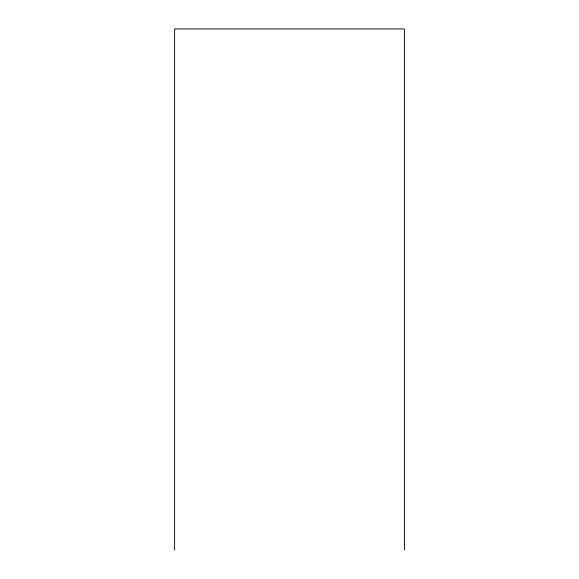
<?xml version="1.0" encoding="UTF-8"?>
<svg xmlns="http://www.w3.org/2000/svg" width="579" height="579" viewBox="0 0 579 579"><rect width="100%" height="100%" fill="white"/><g stroke="black" fill="none" stroke-linecap="round" stroke-linejoin="round"><path stroke-width="0.87" d="M404.403 550.05L404.403 28.95L174.597 28.95L174.597 550.05"/></g></svg>
